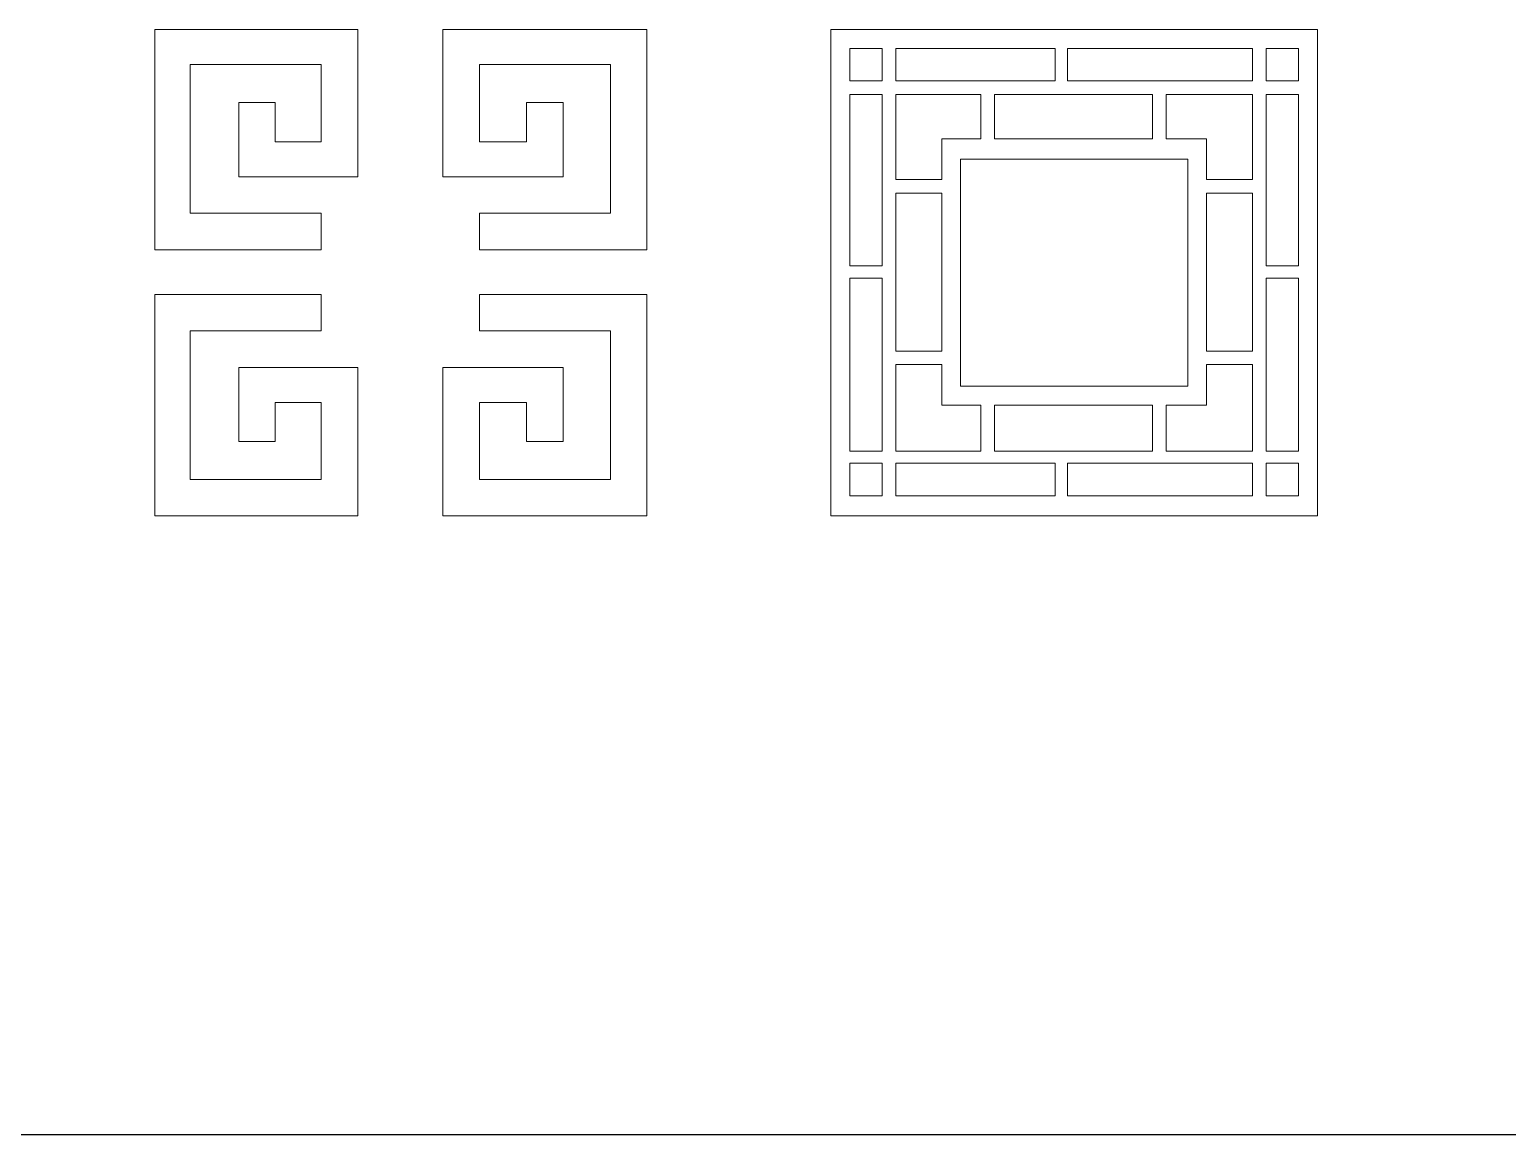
# Model space of a CAD drawing. Extents: x -66030 to 95157, y -13132 to 45879.
# Drawn here: x -51468 to -47198, y 12264 to 15458 of the extents above; entities that cross this region are included whole.
import ezdxf

# ---------------------------------------------------------------- set-up
doc = ezdxf.new("R2010")
doc.units = 0
doc.header["$LTSCALE"] = 100
doc.header["$MEASUREMENT"] = 0
doc.layers.get('0').update_dxf_attribs({"linetype": 'CONTINUOUS'})
doc.layers.add('3', color=11, linetype='CONTINUOUS')

msp = doc.modelspace()

# ---------------------------------------------------------------- linework, layer by layer
at = {"lineweight": 0}
for points in [[(-50625.8, 14926.7), (-51004.7, 14926.7), (-51004.7, 15356.4), (-50625.8, 15356.4), (-50625.8, 15133.7), (-50758.6, 15133.7), (-50758.6, 15247), (-50864, 15247), (-50864, 15032.2), (-50520.3, 15032.2), (-50520.3, 15247), (-50520.3, 15457.9), (-51106.2, 15457.9), (-51106.2, 14821.2), (-50625.8, 14821.2), (-50625.8, 14926.7)], [(-50168.8, 14926.7), (-49789.9, 14926.7), (-49789.9, 15356.4), (-50168.8, 15356.4), (-50168.8, 15133.7), (-50032.1, 15133.7), (-50032.1, 15247), (-49926.6, 15247), (-49926.6, 15032.2), (-50274.2, 15032.2), (-50274.2, 15457.9), (-49684.4, 15457.9), (-49684.4, 14821.2), (-50168.8, 14821.2), (-50168.8, 14926.7)], [(-49153.2, 15457.9), (-47747.1, 15457.9), (-47747.1, 14051.8), (-49153.2, 14051.8), (-49153.2, 15457.9)], [(-49098.5, 15403.2), (-49004.8, 15403.2), (-49004.8, 15309.5), (-49098.5, 15309.5), (-49098.5, 15403.2)], [(-48965.7, 15403.2), (-48504.8, 15403.2), (-48504.8, 15309.5), (-48965.7, 15309.5), (-48965.7, 15403.2)], [(-48469.7, 15403.2), (-47934.6, 15403.2), (-47934.6, 15309.5), (-48469.7, 15309.5), (-48469.7, 15403.2)], [(-47895.5, 15403.2), (-47801.8, 15403.2), (-47801.8, 15309.5), (-47895.5, 15309.5), (-47895.5, 15403.2)], [(-49098.5, 14774.4), (-49098.5, 15270.4), (-49004.8, 15270.4), (-49004.8, 14774.4), (-49098.5, 14774.4)], [(-48832.9, 15141.5), (-48719.7, 15141.5), (-48719.7, 15270.4), (-48965.7, 15270.4), (-48965.7, 15024.4), (-48832.9, 15024.4), (-48832.9, 15141.5)], [(-48680.6, 15270.4), (-48680.6, 15141.5), (-48223.6, 15141.5), (-48223.6, 15270.4), (-48680.6, 15270.4)], [(-48184.5, 15270.4), (-48184.5, 15141.5), (-48067.4, 15141.5), (-48067.4, 15024.4), (-47934.6, 15024.4), (-47934.6, 15270.4), (-48184.5, 15270.4)], [(-47801.8, 15270.4), (-47801.8, 14774.4), (-47895.5, 14774.4), (-47895.5, 15270.4), (-47801.8, 15270.4)], [(-48778.3, 15082.9), (-48122.1, 15082.9), (-48122.1, 14426.7), (-48778.3, 14426.7), (-48778.3, 15082.9)], [(-48965.7, 14528.3), (-48832.9, 14528.3), (-48832.9, 14985.3), (-48965.7, 14985.3), (-48965.7, 14528.3)], [(-47934.6, 14985.3), (-48067.4, 14985.3), (-48067.4, 14528.3), (-47934.6, 14528.3), (-47934.6, 14985.3)], [(-49098.5, 14239.3), (-49098.5, 14739.2), (-49004.8, 14739.2), (-49004.8, 14239.3), (-49098.5, 14239.3)], [(-47801.8, 14739.2), (-47801.8, 14239.3), (-47895.5, 14239.3), (-47895.5, 14739.2), (-47801.8, 14739.2)], [(-50625.8, 14586.9), (-51004.7, 14586.9), (-51004.7, 14157.2), (-50813.3, 14157.2), (-50625.8, 14157.2), (-50625.8, 14379.9), (-50758.6, 14379.9), (-50758.6, 14266.6), (-50864, 14266.6), (-50864, 14481.4), (-50520.3, 14481.4), (-50520.3, 14266.6), (-50520.3, 14051.8), (-51106.2, 14051.8), (-51106.2, 14692.4), (-50625.8, 14692.4), (-50625.8, 14586.9)], [(-50168.8, 14586.9), (-49789.9, 14586.9), (-49789.9, 14157.2), (-50168.8, 14157.2), (-50168.8, 14379.9), (-50032.1, 14379.9), (-50032.1, 14266.6), (-49926.6, 14266.6), (-49926.6, 14481.4), (-50274.2, 14481.4), (-50274.2, 14051.8), (-49684.4, 14051.8), (-49684.4, 14692.4), (-50168.8, 14692.4), (-50168.8, 14586.9)], [(-48719.7, 14239.3), (-48719.7, 14372.1), (-48832.9, 14372.1), (-48832.9, 14489.2), (-48965.7, 14489.2), (-48965.7, 14239.3), (-48719.7, 14239.3)], [(-47934.6, 14489.2), (-48067.4, 14489.2), (-48067.4, 14372.1), (-48184.5, 14372.1), (-48184.5, 14239.3), (-47934.6, 14239.3), (-47934.6, 14489.2)], [(-48223.6, 14239.3), (-48223.6, 14372.1), (-48680.6, 14372.1), (-48680.6, 14239.3), (-48223.6, 14239.3)], [(-49004.8, 14110.4), (-49098.5, 14110.4), (-49098.5, 14204.1), (-49004.8, 14204.1), (-49004.8, 14110.4)], [(-48504.8, 14110.4), (-48965.7, 14110.4), (-48965.7, 14204.1), (-48504.8, 14204.1), (-48504.8, 14110.4)], [(-47934.6, 14110.4), (-48469.7, 14110.4), (-48469.7, 14204.1), (-47934.6, 14204.1), (-47934.6, 14110.4)], [(-47801.8, 14204.1), (-47801.8, 14110.4), (-47895.5, 14110.4), (-47895.5, 14204.1), (-47801.8, 14204.1)]]:
    msp.add_lwpolyline(points, close=True, dxfattribs=at)
at = {"layer": '3', "color": 2}
msp.add_line((-66030.3, 12263.7), (95136.1, 12263.7), dxfattribs=at)

doc.saveas('drawing.dxf')
